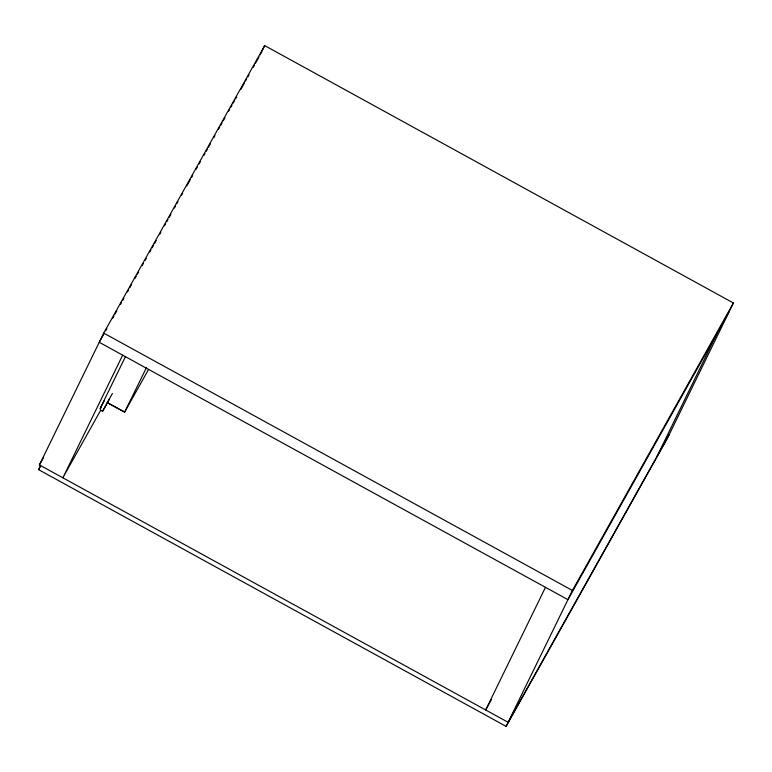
<?xml version="1.0" encoding="UTF-8"?>
<svg xmlns="http://www.w3.org/2000/svg" width="772" height="772" viewBox="0 0 772 772"><rect width="100%" height="100%" fill="white"/><g stroke="black" fill="none" stroke-linecap="round" stroke-linejoin="round"><path stroke-width="1.16" d="M669.102 434.819L508.121 722.303L39.42 464.927L103.718 333.099L264.7 45.606L733.4 302.981L667.104 438.901L506.133 726.394L38.6 469.656L40.598 465.574M260.212 54.812L264.7 45.606M122.671 355.159L62.86 477.8L100.524 410.53M100.206 408.369L125.267 356.992M146.41 367.704L124.668 412.103L107.819 402.974M545.476 587.338L485.665 709.97L491.552 699.461M506.133 726.394L572.419 590.464L733.4 302.981M657.03 456.377L716.841 333.745M100.283 408.253L104.423 400.552M102.676 411.187L107.298 402.781M103.94 333.9L99.231 342.295L567.941 599.661L728.913 312.178M105.696 330.754L106.874 328.65M112.751 318.16L113.928 316.066M115.096 313.963L116.861 310.817M120.384 304.525L121.561 302.421M122.738 300.327L123.916 298.224M127.438 291.932L128.615 289.828M129.783 287.734L131.549 284.588M135.071 278.287L136.248 276.193M137.426 274.099L138.603 271.995M142.125 265.703L143.303 263.599M145.059 260.453L146.236 258.359M149.758 252.058L150.936 249.964M152.113 247.86L153.29 245.766M154.458 243.662L156.224 240.517M159.746 234.225L160.923 232.121M164.446 225.829L165.623 223.735M166.8 221.632L167.978 219.537M169.145 217.434L170.911 214.288M174.433 207.996L175.611 205.892M176.788 203.798L177.965 201.695M181.488 195.403L182.665 193.309M186.776 185.955L190.298 179.664M191.475 177.57L192.653 175.466M196.175 169.174L197.352 167.07M199.108 163.925L200.286 161.83M203.808 155.529L204.985 153.435M206.163 151.331L207.34 149.237M208.508 147.143L210.274 143.988M213.796 137.696L214.973 135.602M218.495 129.3L219.673 127.206M220.85 125.103L222.027 123.009M223.204 120.905L224.961 117.759M228.483 111.467L229.66 109.363M230.838 107.269L232.015 105.175M233.192 103.072L234.36 100.978M235.537 98.874L236.715 96.78M240.825 89.436L244.348 83.135M245.525 81.041L246.702 78.937M247.88 76.843L249.047 74.739M253.158 67.396L254.335 65.302M255.513 63.198L259.035 56.906M39.42 464.927L43.531 457.584M38.6 469.656L40.366 466.51M107.125 402.945L112.413 393.498M109.199 399.539L102.744 411.071L100.476 410.424M148.292 369.923L124.62 412.132M101.566 406.873L100.321 408.745L100.698 410.212M103.718 333.099L572.419 590.464M107.858 402.916L124.157 411.891"/></g></svg>
